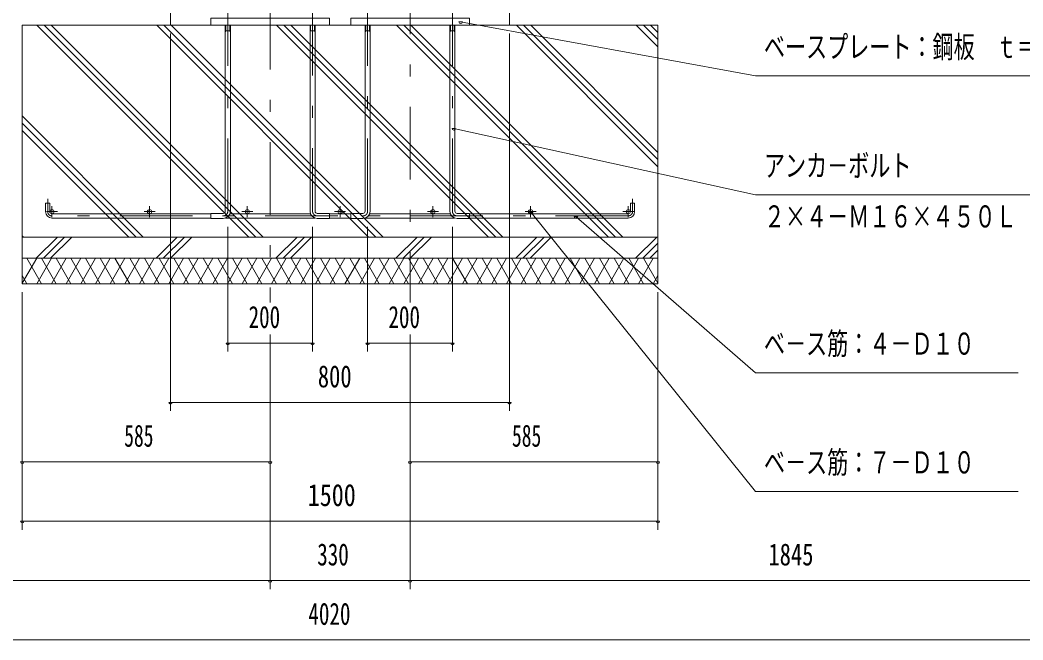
# Model space of a CAD drawing. Units: millimetres, scale not verified. Extents: x -31546 to 31551, y -14700 to 14700.
# Drawn here: x 18733 to 27015, y -4067 to 1049 of the extents above; entities that cross this region are included whole.
import ezdxf
from ezdxf.enums import TextEntityAlignment as Align

# ---------------------------------------------------------------- set-up
doc = ezdxf.new("R2010")
doc.units = ezdxf.units.MM
doc.header["$LTSCALE"] = 50
doc.linetypes.add('USER3', pattern=[24, 12, -5, 2, -5])
for name, color, linetype, lineweight in [('0-6_2-02BOLD', 7, 'Continuous', 18), ('0-8_2-22CENTER', 3, 'USER3', 18), ('0-9_2-42THIN', 4, 'Continuous', 18), ('0-A_2-52DIM', 3, 'Continuous', 18), ('0-B_2-62HATCH', 2, 'Continuous', 18)]:
    doc.layers.add(name, color=color, linetype=linetype, lineweight=lineweight)
doc.styles.add('ＭＳ ゴシック', font='')
doc.styles.get('ＭＳ ゴシック').set_extended_font_data('MS Gothic')

msp = doc.modelspace()

# ---------------------------------------------------------------- linework, layer by layer
at = {"layer": '0-6_2-02BOLD'}
for p, q in [((20308.52, 1063.9), (20308.52, 1007.9)), ((20427.51, -528.6), (20427.51, 1007.9)), ((20469.52, 1007.9), (20469.52, -528.6)), ((21127.51, -528.6), (21127.51, 1007.9)), ((21169.51, 1007.9), (21169.51, -528.6)), ((21582.51, -528.6), (21582.51, 1007.9)), ((21624.52, 1007.9), (21624.52, -528.6)), ((22282.51, -528.6), (22282.51, 1007.9)), ((22324.51, 1007.9), (22324.51, -528.6)), ((20427.51, 960.65), (20469.52, 960.65)), ((21169.51, 960.65), (21127.51, 960.65)), ((21582.51, 960.65), (21624.52, 960.65)), ((22282.51, 960.65), (22324.51, 960.65)), ((20308.52, -549.6), (18996.01, -549.6)), ((20465.69, -549.6), (21131.35, -549.6)), ((21463.51, -549.6), (21288.52, -549.6)), ((21620.69, -549.6), (22286.35, -549.6)), ((22443.51, -549.6), (23756.01, -549.6)), ((18996.01, -584.6), (20308.52, -584.6)), ((21166.91, -584.6), (20430.12, -584.6)), ((21288.52, -584.6), (21463.51, -584.6)), ((21565.01, -588.1), (21463.51, -588.1)), ((22321.91, -584.6), (21585.12, -584.6)), ((23756.01, -584.6), (22443.51, -584.6)), ((24001.02, -742.1), (18751.02, -742.1)), ((18751.02, -917.1), (24001.02, -917.1))]:
    msp.add_line(p, q, dxfattribs=at)
for points in [[(19976.01, 1007.9), (19976.01, 1357.9), (14341.01, 1357.9)], [(22776.01, 1007.9), (22776.01, 1357.9), (28411.01, 1357.9)], [(20308.52, 1063.9), (21288.52, 1063.9), (21288.52, 1007.9)], [(21463.51, 1007.9), (21463.51, 1063.9), (22443.51, 1063.9), (22443.51, 1007.9)], [(18943.51, -532.1), (18943.51, -462.1), (18978.51, -462.1), (18978.51, -532.1)], [(23773.51, -532.1), (23773.51, -462.1), (23808.51, -462.1), (23808.51, -532.1)], [(20410.01, -588.1), (20308.52, -588.1), (20308.52, -546.1), (20410.01, -546.1)], [(21187.01, -546.1), (21288.52, -546.1), (21288.52, -588.1), (21187.01, -588.1)], [(21463.51, -588.1), (21463.51, -546.1), (21565.01, -546.1)], [(22342.01, -546.1), (22443.51, -546.1), (22443.51, -588.1), (22342.01, -588.1)]]:
    msp.add_lwpolyline(points, dxfattribs=at)
msp.add_lwpolyline([(24001.02, -1127.1), (24001.02, 1007.9), (18751.02, 1007.9), (18751.02, -1127.1)], close=True, dxfattribs=at)
for centre in [(18996.01, -532.1), (19802.76, -532.1), (20609.51, -532.1), (21376.02, -532.1), (22142.51, -532.1), (22949.26, -532.1), (23756.01, -532.1)]:
    msp.add_circle(centre, 17.5, dxfattribs=at)
for centre, radius, start, end in [((18996.01, -532.1), 52.5, 180, 270), ((20410.01, -528.6), 59.5, 270, 0), ((20410.01, -528.6), 17.5, 270, 0), ((21187.01, -528.6), 59.5, 180, 270), ((21187.01, -528.6), 17.5, 180, 270), ((21565.01, -528.6), 59.5, 270, 0), ((21565.01, -528.6), 17.5, 270, 0), ((22342.01, -528.6), 59.5, 180, 270), ((22342.01, -528.6), 17.5, 180, 270), ((23756.01, -532.1), 52.5, 270, 0)]:
    msp.add_arc(centre, radius, start, end, dxfattribs=at)
at = {"layer": '0-8_2-22CENTER'}
for p, q in [((20798.52, 7241.41), (20798.52, -1281.07)), ((21953.51, 1532.9), (21953.51, -1281.07)), ((20448.52, -528.6), (20448.52, 1191.98)), ((21148.51, 1191.98), (21148.51, -528.6)), ((21603.52, -528.6), (21603.52, 1191.98)), ((22303.51, -528.6), (22303.51, 1191.98)), ((18961.01, -532.1), (18961.01, -427.1)), ((18996.01, -577.6), (18996.01, -486.6)), ((19802.76, -577.6), (19802.76, -486.6)), ((20609.51, -577.6), (20609.51, -486.6)), ((21376.02, -486.6), (21376.02, -577.6)), ((22142.51, -577.6), (22142.51, -486.6)), ((22949.26, -577.6), (22949.26, -486.6)), ((23756.01, -486.6), (23756.01, -577.6)), ((23791.01, -427.1), (23791.01, -532.1)), ((18950.52, -532.1), (19041.52, -532.1)), ((23756.01, -567.1), (18996.01, -567.1)), ((19757.27, -532.1), (19848.27, -532.1)), ((20564.02, -532.1), (20655.01, -532.1)), ((21330.51, -532.1), (21421.51, -532.1)), ((22097.01, -532.1), (22188.01, -532.1)), ((22994.76, -532.1), (22903.76, -532.1)), ((23801.52, -532.1), (23710.52, -532.1))]:
    msp.add_line(p, q, dxfattribs=at)
for centre, radius, start, end in [((18996.01, -532.1), 35, 180, 270), ((20410.01, -528.6), 38.5, 270, 0), ((21187.01, -528.6), 38.5, 180, 270), ((21565.01, -528.6), 38.5, 270, 0), ((22342.01, -528.6), 38.5, 180, 270), ((23756.01, -532.1), 35, 270, 0)]:
    msp.add_arc(centre, radius, start, end, dxfattribs=at)
at = {"layer": '0-9_2-42THIN'}
for points in [[(20427.51, 951.56), (20432.76, 960.65), (20432.76, 1007.9)], [(20464.27, 1007.9), (20464.27, 960.65), (20469.52, 951.56)], [(21132.77, 1007.9), (21132.77, 960.65), (21127.51, 951.56)], [(21169.51, 951.56), (21164.26, 960.65), (21164.26, 1007.9)], [(21582.51, 951.56), (21587.76, 960.65), (21587.76, 1007.9)], [(21619.27, 1007.9), (21619.27, 960.65), (21624.52, 951.56)], [(22282.51, 951.56), (22287.76, 960.65), (22287.76, 1007.9)], [(22319.26, 1007.9), (22319.26, 960.65), (22324.51, 951.56)]]:
    msp.add_lwpolyline(points, dxfattribs=at)
at = {"layer": '0-A_2-52DIM'}
for p, q in [((22385.42, 1034.8), (22357.42, 1034.8)), ((19976.01, 937.9), (19976.01, -2177.1)), ((22776.01, -2177.1), (22776.01, 937.9)), ((22328.81, 154.53), (22300.81, 154.53)), ((24806.01, -392.1), (22314.81, 154.53)), ((27396.01, -392.1), (24806.01, -392.1)), ((22968.72, -539.65), (22940.72, -539.65)), ((24806.01, -2842.1), (22954.72, -539.65)), ((23338.19, -575.3), (23310.19, -575.3)), ((23324.19, -575.3), (24806.01, -1862.1)), ((20448.52, -1687.1), (20448.52, -658.44)), ((21148.51, -658.44), (21148.51, -1687.1)), ((21603.52, -1687.1), (21603.52, -658.44)), ((22303.51, -658.44), (22303.51, -1687.1)), ((18751.02, -3157.1), (18751.02, -1197.1)), ((24001.02, -3157.1), (24001.02, -1197.1)), ((20798.52, -1547.1), (20798.52, -3647.1)), ((21953.51, -1547.1), (21953.51, -3647.1)), ((20462.52, -1617.1), (20434.52, -1617.1)), ((21148.51, -1617.1), (20448.52, -1617.1)), ((21162.51, -1617.1), (21134.51, -1617.1)), ((21617.52, -1617.1), (21589.52, -1617.1)), ((22303.51, -1617.1), (21603.52, -1617.1)), ((22317.51, -1617.1), (22289.51, -1617.1)), ((24806.01, -1862.1), (26976.01, -1862.1)), ((19990.01, -2107.1), (19962.01, -2107.1)), ((19976.01, -2107.1), (22776.01, -2107.1)), ((22790.01, -2107.1), (22762.01, -2107.1)), ((18765.02, -2597.1), (18737.02, -2597.1)), ((20798.52, -2597.1), (18751.02, -2597.1)), ((20812.52, -2597.1), (20784.52, -2597.1)), ((21967.51, -2597.1), (21939.51, -2597.1)), ((21953.51, -2597.1), (24001.02, -2597.1)), ((24015.02, -2597.1), (23987.02, -2597.1)), ((26976.01, -2842.1), (24806.01, -2842.1)), ((18765.02, -3087.1), (18737.02, -3087.1)), ((18751.02, -3087.1), (24001.02, -3087.1)), ((24015.02, -3087.1), (23987.02, -3087.1)), ((28411.01, -3577.1), (14341.01, -3577.1)), ((20812.52, -3577.1), (20784.52, -3577.1)), ((21967.51, -3577.1), (21939.51, -3577.1)), ((28411.01, -4067.1), (14341.01, -4067.1))]:
    msp.add_line(p, q, dxfattribs=at)
msp.add_lwpolyline([(22371.42, 1034.8), (24806.01, 587.9), (28026.01, 587.9)], dxfattribs=at)
for centre in [(22371.42, 1034.8), (22314.81, 154.53), (22954.72, -539.65), (23324.19, -575.3), (20448.52, -1617.1), (21148.51, -1617.1), (21603.52, -1617.1), (22303.51, -1617.1), (19976.01, -2107.1), (22776.01, -2107.1), (18751.02, -2597.1), (20798.52, -2597.1), (21953.51, -2597.1), (24001.02, -2597.1), (18751.02, -3087.1), (24001.02, -3087.1), (20798.52, -3577.1), (21953.51, -3577.1)]:
    msp.add_arc(centre, 14, 180, 0, dxfattribs=at)
at = {"layer": '0-B_2-62HATCH'}
for p, q in [((20621.77, -742.1), (18871.76, 1007.9)), ((18931.16, 1007.9), (20681.16, -742.1)), ((20740.56, -742.1), (18990.56, 1007.9)), ((21611.71, -742.1), (19861.71, 1007.9)), ((19921.11, 1007.9), (21671.11, -742.1)), ((21730.51, -742.1), (19980.51, 1007.9)), ((20851.66, 1007.9), (22601.67, -742.1)), ((22661.06, -742.1), (20911.06, 1007.9)), ((20970.46, 1007.9), (22720.46, -742.1)), ((21841.62, 1007.9), (23591.61, -742.1)), ((23651.01, -742.1), (21901.01, 1007.9)), ((21960.41, 1007.9), (23710.41, -742.1)), ((22776.01, 1012.4), (22771.52, 1007.9)), ((24001.02, -161.55), (22831.56, 1007.9)), ((22890.96, 1007.9), (24001.02, -102.15)), ((24001.02, -42.75), (22950.36, 1007.9)), ((23821.52, 1007.9), (24001.02, 828.4)), ((24001.02, 887.8), (23880.91, 1007.9)), ((23940.31, 1007.9), (24001.02, 947.2)), ((18751.02, 257.5), (19750.61, -742.1)), ((19691.21, -742.1), (18751.02, 198.1)), ((18751.02, 138.71), (19631.81, -742.1)), ((18760.66, -742.1), (18751.02, -732.45)), ((18866.62, -917.1), (19041.61, -742.1)), ((19101.01, -742.1), (18926.02, -917.1)), ((18985.41, -917.1), (19160.41, -742.1)), ((19856.56, -917.1), (20031.57, -742.1)), ((20090.97, -742.1), (19915.96, -917.1)), ((19975.36, -917.1), (20150.37, -742.1)), ((20846.52, -917.1), (21021.52, -742.1)), ((21080.91, -742.1), (20905.92, -917.1)), ((20965.32, -917.1), (21140.31, -742.1)), ((22011.47, -742.1), (21836.46, -917.1)), ((22070.87, -742.1), (21895.86, -917.1)), ((21955.26, -917.1), (22130.26, -742.1)), ((22826.42, -917.1), (23001.41, -742.1)), ((22885.82, -917.1), (23060.81, -742.1)), ((23120.2, -742.1), (22945.21, -917.1)), ((23816.36, -917.1), (23991.37, -742.1)), ((24001.02, -791.85), (23875.76, -917.1)), ((23935.16, -917.1), (24001.02, -851.24)), ((18751.02, -1123.72), (18870.31, -917.1)), ((18910.72, -1127.1), (18789.48, -917.1)), ((18991.55, -917.1), (18870.3, -1127.1)), ((18910.72, -917.1), (19031.96, -1127.1)), ((18991.55, -1127.1), (19112.79, -917.1)), ((19153.21, -1127.1), (19031.97, -917.1)), ((19234.04, -917.1), (19112.79, -1127.1)), ((19153.21, -917.1), (19274.45, -1127.1)), ((19234.04, -1127.1), (19355.28, -917.1)), ((19395.7, -1127.1), (19274.45, -917.1)), ((19476.53, -917.1), (19355.28, -1127.1)), ((19395.7, -917.1), (19516.94, -1127.1)), ((19476.53, -1127.1), (19597.76, -917.1)), ((19638.18, -1127.1), (19516.94, -917.1)), ((19719.01, -917.1), (19597.76, -1127.1)), ((19638.18, -917.1), (19759.43, -1127.1)), ((19719.01, -1127.1), (19840.26, -917.1)), ((19880.67, -1127.1), (19759.42, -917.1)), ((19961.5, -917.1), (19840.25, -1127.1)), ((19880.67, -917.1), (20001.92, -1127.1)), ((19961.5, -1127.1), (20082.75, -917.1)), ((20123.16, -1127.1), (20001.92, -917.1)), ((20203.98, -917.1), (20082.74, -1127.1)), ((20123.16, -917.1), (20244.4, -1127.1)), ((20203.98, -1127.1), (20325.23, -917.1)), ((20365.64, -1127.1), (20244.4, -917.1)), ((20446.47, -917.1), (20325.23, -1127.1)), ((20365.64, -917.1), (20486.89, -1127.1)), ((20446.47, -1127.1), (20567.72, -917.1)), ((20608.13, -1127.1), (20486.89, -917.1)), ((20688.96, -917.1), (20567.72, -1127.1)), ((20608.13, -917.1), (20729.38, -1127.1)), ((20688.96, -1127.1), (20810.21, -917.1)), ((20850.61, -1127.1), (20729.38, -917.1)), ((20931.44, -917.1), (20810.21, -1127.1)), ((20850.61, -917.1), (20971.86, -1127.1)), ((20931.44, -1127.1), (21052.69, -917.1)), ((21093.11, -1127.1), (20971.86, -917.1)), ((21173.93, -917.1), (21052.69, -1127.1)), ((21093.1, -917.1), (21214.35, -1127.1)), ((21173.93, -1127.1), (21295.18, -917.1)), ((21335.6, -1127.1), (21214.35, -917.1)), ((21416.42, -917.1), (21295.18, -1127.1)), ((21335.6, -917.1), (21456.84, -1127.1)), ((21416.42, -1127.1), (21537.66, -917.1)), ((21578.08, -1127.1), (21456.84, -917.1)), ((21658.91, -917.1), (21537.66, -1127.1)), ((21578.08, -917.1), (21699.32, -1127.1)), ((21658.9, -1127.1), (21780.15, -917.1)), ((21820.57, -1127.1), (21699.32, -917.1)), ((21901.39, -917.1), (21780.15, -1127.1)), ((21820.57, -917.1), (21941.81, -1127.1)), ((21901.39, -1127.1), (22022.64, -917.1)), ((22063.06, -1127.1), (21941.81, -917.1)), ((22143.89, -917.1), (22022.64, -1127.1)), ((22063.06, -917.1), (22184.29, -1127.1)), ((22143.89, -1127.1), (22265.12, -917.1)), ((22305.54, -1127.1), (22184.29, -917.1)), ((22386.37, -917.1), (22265.12, -1127.1)), ((22305.54, -917.1), (22426.78, -1127.1)), ((22386.37, -1127.1), (22507.61, -917.1)), ((22548.03, -1127.1), (22426.78, -917.1)), ((22628.86, -917.1), (22507.61, -1127.1)), ((22548.03, -917.1), (22669.28, -1127.1)), ((22628.86, -1127.1), (22750.1, -917.1)), ((22669.28, -917.1), (22790.52, -1127.1)), ((22750.1, -1127.1), (22871.34, -917.1)), ((22911.75, -1127.1), (22790.52, -917.1)), ((22992.58, -917.1), (22871.34, -1127.1)), ((23033, -1127.1), (22911.75, -917.1)), ((23113.83, -917.1), (22992.58, -1127.1)), ((23033, -917.1), (23154.25, -1127.1)), ((23113.83, -1127.1), (23235.07, -917.1)), ((23275.49, -1127.1), (23154.25, -917.1)), ((23356.32, -917.1), (23235.07, -1127.1)), ((23275.49, -917.1), (23396.74, -1127.1)), ((23356.32, -1127.1), (23477.57, -917.1)), ((23517.97, -1127.1), (23396.74, -917.1)), ((23598.8, -917.1), (23477.57, -1127.1)), ((23517.97, -917.1), (23639.22, -1127.1)), ((23598.8, -1127.1), (23720.05, -917.1)), ((23760.46, -1127.1), (23639.22, -917.1)), ((23841.29, -917.1), (23720.05, -1127.1)), ((23760.46, -917.1), (23881.71, -1127.1)), ((23841.29, -1127.1), (23962.54, -917.1)), ((23881.71, -917.1), (24001.02, -1123.74)), ((18751.02, -1060.47), (18789.48, -1127.1)), ((23962.54, -1127.1), (24001.02, -1060.45))]:
    msp.add_line(p, q, dxfattribs=at)

# ---------------------------------------------------------------- texts
at = {"layer": '0-A_2-52DIM', "color": 7, "style": 'ＭＳ ゴシック'}
for s, width, p in [('ベースプレート：鋼板\u3000ｔ＝１６', 0.7, (24876.01, 682.77)), ('アンカ－ボルト', 0.7, (24876.01, -297.23)), ('２×４－Ｍ１６×４５０Ｌ', 0.7, (24876.02, -717.23)), ('200', 0.7, (20620.35, -1547.1)), ('200', 0.7, (21775.35, -1547.1)), ('ベ－ス筋：４－Ｄ１０', 0.7, (24876, -1767.23)), ('800', 0.75, (21192.04, -2037.1)), ('585', 0.65, (19592.91, -2527.1)), ('585', 0.65, (22795.41, -2527.1)), ('ベ－ス筋：７－Ｄ１０', 0.7, (24876, -2747.23)), ('1500', 0.8, (21108.64, -3017.1)), ('330', 0.7, (21187.26, -3507.1)), ('1845', 0.75, (24913.14, -3507.1)), ('4020', 0.7, (21114.36, -3997.1))]:
    msp.add_text(s, height=182.3, dxfattribs=dict(at, width=width)).set_placement(p, align=Align.BOTTOM_LEFT)

doc.saveas('drawing.dxf')
